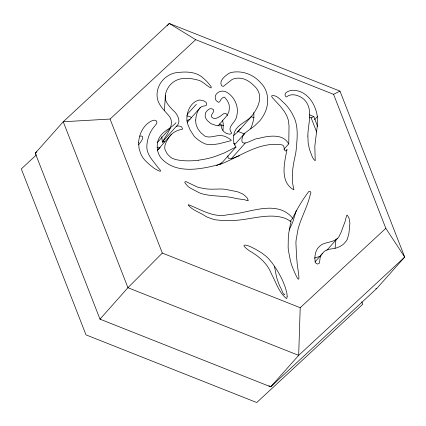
<?xml version="1.0" encoding="UTF-8"?>
<svg xmlns="http://www.w3.org/2000/svg" width="426" height="426" viewBox="0 0 426 426"><rect width="100%" height="100%" fill="white"/><g stroke="black" fill="none" stroke-linecap="round" stroke-linejoin="round"><path stroke-width="0.64" d="M167.083 25.917L169.266 23.457L195.699 39.677L333.569 94.316L385.823 228.336L300.202 307.716L298.674 355.375L270.712 386.819L99.982 319.154L35.278 153.2L63.24 121.756L169.266 23.457L339.996 91.121L404.7 257.08L376.738 288.524L270.712 386.819L269.615 386.142M335.928 239.662L335.081 248.204M164.356 110.787L165.517 94.061L166.555 90.546L168.669 86.835A39.586 29.793 41.6 0 1 171.806 83.347C178.531 77.069 188.665 77.67 196.95 79.832C202.664 80.599 206.195 86.015 211.067 87.964L211.296 87.25L210.758 86.063L207.414 82.111A25.571 19.245 41.6 0 0 206.131 80.78L205.588 80.248A43.255 32.557 41.6 0 0 203.42 78.293C195.901 70.961 184.192 71.456 174.575 72.968A36.663 27.594 41.6 0 0 168.834 75.274L166.087 77.106A42.541 32.019 41.6 0 0 162.365 80.668C156.779 87.133 155.016 97.234 159.841 104.626C162.205 108.614 165.538 111.868 168.568 115.334C176.252 123.849 166.465 134.557 162.338 142.034L164.857 141.672M165.363 95.152C164.127 101.447 169.181 106.154 173.062 110.291C177.472 113.737 181.833 122.299 176.316 126.309L162.338 142.034L161.747 136.821M227.883 155.868C227.303 162.412 236.877 155.932 239.327 155.841M223.048 130.292L223.224 123.668L222.569 120.143M289.153 230.035L292.8 221.978L295.905 211.759A66.078 49.73 41.6 0 1 296.448 210.119M250.685 128.631C252.767 123.604 254.535 118.098 253.704 112.597M175.991 122.757C171.353 128.183 163.978 130.489 160.006 136.565A26.918 20.262 41.6 0 0 157.822 141.469C156.592 146.097 157.13 151.166 159.356 155.405A13.797 10.384 41.6 0 0 161.491 158.531C176.481 174.804 201.892 169.047 220.593 164.186L221.339 162.886M283.897 149.313L288.775 143.77L289.03 125.84L288.237 119.866L286.778 115.76L284.531 111.756L280.484 106.436L272.555 97.884L271.666 96.382L271.777 95.664C276.991 94.593 281.16 100.776 284.85 103.731A39.096 29.426 41.6 0 1 287.491 106.729A39.474 29.713 41.6 0 1 291.858 113.034L294.254 117.816A34.463 25.938 41.6 0 1 295.868 122.491C298.141 131.373 296.97 140.639 296.198 149.643A118.556 89.231 41.6 0 1 295.553 154.143C292.859 165.741 290.692 177.903 293.935 189.591L293.722 189.746C280.356 182.328 283.94 164.926 286.41 152.513A82.809 62.324 41.6 0 1 286.836 150.575C287.854 147.204 285.58 152.859 284.722 150.325C283.775 148.402 284.579 145.016 281.591 144.803C259.04 141.496 240.477 156.486 220.593 164.186M292.694 218.437L292.912 217.867A33.622 25.304 41.6 0 1 293.312 216.786C297.71 207.909 302.982 199.08 308.957 191.301A1.693 1.273 41.6 0 1 309.249 191.258A1.582 1.187 41.6 0 1 309.968 191.412A1.757 1.321 41.6 0 1 310.373 191.652L310.927 192.653L310.426 194.4A66.078 49.73 41.6 0 0 309.883 196.04C307.268 206.605 302.018 216.147 298.807 226.531A51.386 38.675 41.6 0 0 298.067 229.007L296.118 240.11A52.558 39.554 41.6 0 0 295.921 243.139L296.56 256.489A189.724 142.795 41.6 0 0 296.97 260.653C297.023 267.299 302.859 291.879 293.967 270.851A53.761 40.465 41.6 0 1 293.338 269.418A61.637 46.391 41.6 0 1 290.468 261.005L288.429 250.531A63.82 48.037 41.6 0 1 288.146 247.213L288.29 238.113A178.947 134.68 41.6 0 1 288.695 233.491L290.447 223.847A22.903 17.237 41.6 0 1 290.926 222.638L291.096 221.722L289.158 220.455A36.082 27.157 41.6 0 0 285.319 218.421C268.636 212.27 249.391 220.301 232.218 220.482A136.224 102.528 41.6 0 1 222.143 220.524L214.246 219.672L207.558 217.249A37.557 28.27 41.6 0 1 205.683 216.333C200.193 212.42 192.169 210.236 188.196 204.954A1.166 0.879 41.6 0 1 188.356 204.688C200.726 209.379 213.495 218.043 227.628 214.768A133.295 100.323 41.6 0 0 230.951 214.315C250.472 212.665 276.41 199.645 292.13 217.51A5.724 4.308 41.6 0 1 292.46 218.101L292.694 218.437L290.069 221.387M240.216 128.615L237.799 131.842L233.73 135.479M138.471 144.776C140.378 142.774 146.411 135.106 139.808 136.102M322.738 253.177C319.101 255.898 320.469 260.137 319.143 263.481C314.18 266.378 314.617 257.224 315.277 254.322A23.718 17.855 41.6 0 1 315.741 252.4L316.768 249.892A22.237 16.736 41.6 0 1 318.435 247.453L320.208 245.749A29.841 22.461 41.6 0 1 322.317 244.279C328.313 241.425 337.168 242.287 339.937 234.667A53.788 40.486 41.6 0 0 341.066 232.404L345.177 221.248L346.519 215.689L347.275 215.082L349 218.059L349.906 223.07L348.937 233.304L347.483 238.773A23.26 17.503 41.6 0 1 346.29 240.972L343.91 243.725A30.432 22.903 41.6 0 1 339.804 246.547L337.914 247.394A37.248 28.036 41.6 0 1 335.044 248.321C330.704 249.205 325.459 248.901 322.738 253.177L314.878 262.022M237.799 131.842L251.777 116.117C256.809 109.194 262.618 99.562 258.119 90.988A16.167 12.168 41.6 0 0 256.079 87.825C251.67 83.027 245.919 78.208 239.055 78.134A23.552 17.727 41.6 0 0 235.738 78.379L234.694 78.586A17.844 13.43 41.6 0 0 231.989 79.566L223.421 86.308A1.667 1.257 41.6 0 1 222.825 86.292L222.415 86.159A2.268 1.709 41.6 0 1 221.626 85.663C218.549 80.764 225.423 75.727 229.002 73.331A17.242 12.977 41.6 0 1 231.243 72.463C242.053 70.21 253.497 74.438 260.675 82.798C269.94 91.856 269.461 106.724 262.517 117.033A54.943 41.354 41.6 0 1 259.935 120.649L254.588 125.904L245.285 132.811A16.39 12.338 41.6 0 0 243.161 135.468A15.554 11.704 41.6 0 0 242.58 136.773L242.027 138.956A29.186 21.966 41.6 0 0 241.861 140.149C241.515 147.865 255.083 137.673 257.602 138.706C267.251 135.974 283.12 132.923 288.679 143.929M157.487 142.375L170.597 127.635M176.316 126.309L178.835 125.952L180.928 126.49A2.828 2.13 41.6 0 1 181.726 127.097L182.658 129.051L180.88 129.642A16.614 12.503 41.6 0 0 179.394 129.941L177.237 130.691A33.878 25.496 41.6 0 0 173.148 132.971L171.358 134.456L157.38 150.181L159.17 148.695A33.878 25.496 41.6 0 1 159.633 148.37M187.296 122.246L200.406 107.506M218.144 125.782L227.479 114.999A19.181 14.436 41.6 0 1 227.665 114.429L227.745 114.2A40.039 30.134 41.6 0 1 228.24 112.97L228.826 111.697A6.96 5.24 41.6 0 0 229.007 111.154L229.279 108.864A39.634 29.831 41.6 0 0 229.3 107.23L229.14 104.982A7.157 5.384 41.6 0 0 228.879 103.955L227.921 101.819A26.369 19.846 41.6 0 0 227.117 100.398L224.619 97.234A0.676 0.506 41.6 0 0 224.278 97.144L224.055 97.165A6.236 4.697 41.6 0 0 223.804 97.234A5.639 4.244 41.6 0 0 223.171 97.474L221.946 98.358A14.473 10.89 41.6 0 0 221.323 99.013L221.131 99.242A9.99 7.519 41.6 0 0 220.673 99.924L219.72 101.766L218.836 102.267A1.491 1.124 41.6 0 1 218.389 102.235L216.403 100.887A3.03 2.279 41.6 0 1 215.886 100.158L215.332 98.459A9.351 7.04 41.6 0 1 215.226 97.336L215.3 96.207A6.278 4.723 41.6 0 1 215.631 95.174L216.717 93.683A17.903 13.472 41.6 0 1 217.84 92.687L218.767 92.075A9.979 7.514 41.6 0 1 219.667 91.659L222.074 91.1L224.108 91.249A12.988 9.771 41.6 0 1 225.455 91.585C233.624 95.408 238.88 105.579 237.026 114.567A35.07 26.396 41.6 0 1 236.558 116.825C235.605 122.667 226.323 127.023 231.616 132.827A0.799 0.602 41.6 0 1 231.59 133.077L231.467 133.301A3.083 2.322 41.6 0 1 230.546 133.961L230.029 134.073A5.091 3.834 41.6 0 1 229.028 134.083L226.328 133.402L224.017 131.756A3.179 2.396 41.6 0 1 223.533 131.314L223.016 130.675A8.77 6.603 41.6 0 1 222.377 129.696L222.138 129.248A5.144 3.871 41.6 0 1 221.893 128.663L221.728 128.135A24.165 18.19 41.6 0 1 221.589 127.592L221.413 126.692A6.039 4.548 41.6 0 1 221.451 125.436L220.423 125.761A4.185 3.152 41.6 0 1 219.773 125.888L215.545 125.276L211.578 123.902A7.838 5.9 41.6 0 1 210.21 123.055L207.574 120.808L206.2 119.008A10.362 7.801 41.6 0 1 205.641 117.927L205.279 116.98A4.388 3.301 41.6 0 1 205.14 116.223L205.47 112.89L207.19 110.643A28.388 21.364 41.6 0 1 208.101 109.86L209.746 108.811L210.758 108.699A15.677 11.8 41.6 0 0 211.195 108.752L212.063 108.886A2.141 1.613 41.6 0 1 212.734 109.173L213 109.37A0.724 0.548 41.6 0 1 213.144 109.541M234.433 144.936L244.918 133.146M251.777 116.117C245.711 122.651 234.534 125.409 233.73 135.75A18.121 13.637 41.6 0 0 233.528 136.996L233.453 137.944A23.915 17.998 41.6 0 0 233.597 141.421L234.241 144.126L235.988 146.997L222.01 162.716L216.301 165.687M231.286 158.76L245.269 143.04M314.66 119.615L317.716 116.181M326.854 250.259L337.339 238.469M187.259 114.274L196.327 104.306M195.699 39.677L110.078 119.051L162.327 253.071L127.944 287.71L99.982 319.154L100.339 318.978M171.358 134.456L169.042 137.183L166.662 141.208A75.737 56.999 41.6 0 0 165.964 142.667L164.947 145.399L164.724 148.115A8.483 6.385 41.6 0 0 165.016 149.558L166.827 153.184A14.319 10.778 41.6 0 0 168.414 155.186L170.746 157.311A10.176 7.657 41.6 0 0 172.264 158.28L175.677 159.606L180.752 160.458A87.889 66.147 41.6 0 0 198.149 160.235M36.737 151.842L35.278 153.2L35.933 154.196M36.375 154.942L21.3 168.92L86.004 334.879L256.734 402.543L362.76 304.244L361.796 301.768M333.569 94.316L339.996 91.121M309.313 117.15L311.14 117.874L313.802 116.554L317.652 126.431M162.338 142.034L163.35 141.533M235.988 146.997L224.214 152.982L214.502 156.693A142.497 107.251 41.6 0 1 204.922 159.148L198.17 160.277M320.767 256.09L314.404 258.071M190.087 119.44L189.304 119.626A17.242 12.977 41.6 0 0 187.062 120.499M110.078 119.051L63.24 121.756L127.944 287.71L298.674 355.375L404.7 257.08L385.823 228.336M375.764 288.583L376.738 288.524M186.641 115.803L189.288 116.426A8.994 6.768 41.6 0 1 190.715 117.139L191.785 117.874M160.277 147.508L158.168 147.226A10.299 7.753 41.6 0 0 157.189 147.274M309.473 114.834L313.802 116.554M251.052 116.591L254.141 117.821M219.289 123.998L223.597 125.707M237.767 131.32L244.545 134.004M162.327 253.071L300.202 307.716M227.287 115.457L227.106 115.036A2.583 1.944 41.6 0 0 226.946 114.711A3.216 2.423 41.6 0 0 226.35 113.918L225.998 113.604A1.369 1.028 41.6 0 0 225.556 113.38L223.874 113.55L221.733 115.153A21.976 16.539 41.6 0 1 219.805 116.479C217.462 117.959 214.342 119.77 211.935 117.294A1.534 1.15 41.6 0 1 211.552 116.692C210.795 114.44 213.618 113.087 213.453 110.914A5.714 4.297 41.6 0 0 213.378 110.148L213.224 109.663M233.634 143.296L234.758 143.951M268.881 385.695L269.429 386.031M311.14 117.874L316.694 132.124M274.45 266.255L276.479 276.724A62.212 46.823 41.6 0 0 279.051 284.403A53.761 40.465 41.6 0 0 279.988 286.576C280.835 286.948 283.982 297.667 284.887 294.078M287.124 296.208L286.948 298.024L286.474 298.551C278.929 292.673 276.048 282.214 271.463 273.982C267.549 263.534 258.912 256.228 249.471 250.861C238.219 242.879 246.718 244.38 253.268 248.102A38.872 29.256 41.6 0 1 255.973 249.444L261.442 252.762L265.776 256.031A28.26 21.268 41.6 0 1 268.641 258.752L272.315 263.151L276.197 268.795A83.443 62.803 41.6 0 1 279.046 273.572L280.798 276.857A83.331 62.718 41.6 0 1 283.082 281.698L285.345 287.475L286.789 292.907A27.589 20.767 41.6 0 1 287.092 295.442L287.124 296.208M307.87 136.027L308.158 143.008L309.521 149.553L312.333 156.97L313.738 159.345L315.224 160.746L314.825 146.113L317.258 126.144L317.381 117.187A36.024 27.11 41.6 0 0 315.389 108.79C312.253 99.615 304.691 91.127 294.536 90.36C291.15 89.657 282.156 92.351 285.899 96.793A1.017 0.767 41.6 0 0 286.544 96.899C291.746 92.57 299.627 95.488 304.148 99.498C313.962 109.328 307.785 124.014 307.87 136.027M138.631 142.412L139.03 148.296L140.644 153.514A21.801 16.412 41.6 0 0 145.144 160.511L149.712 164.787A64.811 48.777 41.6 0 0 152.46 166.928C153.227 168.195 164.516 174.564 159.276 168.92A34.037 25.619 41.6 0 1 157.46 166.832C153.12 160.719 146.757 154.776 146.821 146.736C147.039 139.158 149.723 131.65 154.803 125.963C159.505 121.33 155.565 118.385 150.644 121.41C143.264 125.532 139.094 134.169 138.631 142.412M195.71 119.983L195.747 121.98A16.949 12.759 41.6 0 0 196.572 125.819L197.302 127.598A14.33 10.783 41.6 0 0 198.207 129.238L199.703 131.325A23.861 17.961 41.6 0 0 201.067 132.907L204.666 135.969A6.699 5.043 41.6 0 0 206.179 136.65C212.089 138.162 217.99 134.068 223.948 136.08A11.023 8.296 41.6 0 1 225.62 136.661L228.533 138.221A28.744 21.635 41.6 0 1 230.072 139.233L231.217 140.127L231.094 140.66L218.916 143.77L212.542 144.707L206.472 144.249A12.886 9.697 41.6 0 1 204.187 143.482L201.376 142.002A39.362 29.628 41.6 0 1 199.288 140.649L195.518 137.694A11.747 8.845 41.6 0 1 194.134 136.208L190.087 129.887L187.584 123.753A28.42 21.391 41.6 0 1 186.955 120.638C186.322 112.453 190.102 102.57 198.681 100.169A10.299 7.753 41.6 0 1 200.108 100.062L203.271 100.706A8.994 6.768 41.6 0 1 204.693 101.415L206.008 102.373L206.626 103.406A6.475 4.878 41.6 0 1 206.69 103.859L206.679 104.461A2.423 1.826 41.6 0 1 206.541 104.902L206.461 105.041A2.86 2.151 41.6 0 1 205.46 105.776L202.648 106.239A8.36 6.294 41.6 0 0 201.525 106.697C198.67 108.47 197.339 111.83 196.498 114.935A41.62 31.322 41.6 0 0 196.019 117.177L195.71 119.983M248.118 200.129L248.086 200.396A0.692 0.522 41.6 0 1 247.905 200.619L247.618 200.71A1.528 1.15 41.6 0 1 247.165 200.683L244.503 199.677L237.468 198.772A33.755 25.406 41.6 0 1 236.116 198.559C224.8 195.278 212.744 196.998 201.503 193.612A41.823 31.476 41.6 0 1 199.166 192.717L189.746 187.765A16.806 12.647 41.6 0 1 187.632 186.066L184.905 182.86A1.55 1.166 41.6 0 1 184.841 182.445L185.15 181.62L185.981 181.63A3.216 2.418 41.6 0 1 186.386 181.79L196.817 186.796A29.644 22.312 41.6 0 0 199.735 187.717L205.598 188.798A60.263 45.353 41.6 0 0 209.688 189.133A58.841 44.288 41.6 0 0 212.696 189.181L221.073 188.995A49.395 37.174 41.6 0 1 225.61 189.357L237.58 191.796L242.325 193.798A16.96 12.764 41.6 0 1 244.487 195.268L247.011 197.691L248.118 200.129"/></g></svg>
